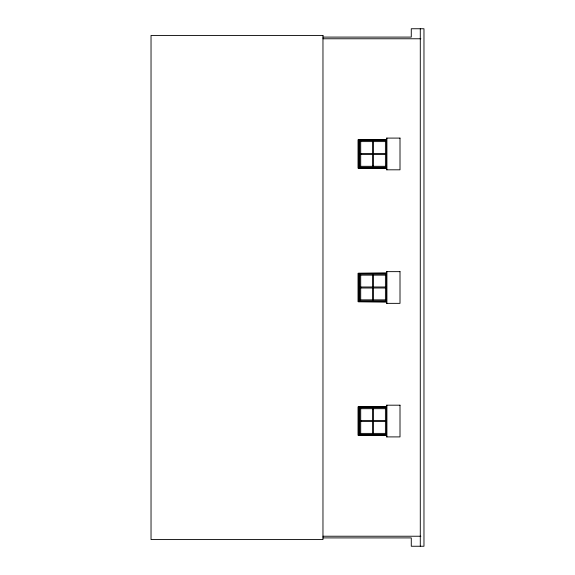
<?xml version="1.0" encoding="UTF-8"?>
<svg xmlns="http://www.w3.org/2000/svg" width="575" height="575" viewBox="0 0 575 575"><rect width="100%" height="100%" fill="white"/><g stroke="black" fill="none" stroke-linecap="round" stroke-linejoin="round"><path stroke-width="0.86" d="M360.705 166.304L359.698 167.303L386.407 167.303L386.407 140.595L359.698 140.595L360.705 141.601L360.705 166.304L385.408 166.304L386.407 167.303M360.705 141.601L385.408 141.601L386.407 140.595M360.705 299.855L359.698 300.854L386.407 300.854L386.407 274.146L359.698 274.146L360.705 275.145L360.705 299.855L385.408 299.855L386.407 300.854M360.705 275.145L385.408 275.145L386.407 274.146M360.705 433.399L359.698 434.405L386.407 434.405L386.407 407.697L359.698 407.697L360.705 408.696L360.705 433.399L385.408 433.399L386.407 434.405M385.408 433.399L385.408 408.696L386.407 407.697M322.97 37.095L411.276 37.095L411.276 28.75L423.969 28.75L423.969 546.25L411.276 546.25L411.276 537.905L322.97 537.905M322.97 38.769L420.857 38.769M386.465 139.43L358.39 139.761M386.371 139.761L358.031 139.761L358.031 168.144L386.371 168.144M360.705 153.453L385.408 153.453M360.705 154.452L385.408 154.452M386.465 168.475L358.39 168.144M386.465 272.974L358.39 273.312M386.465 273.312L358.031 273.312L358.031 301.688L386.465 301.688M360.705 286.997L385.408 286.997M360.705 288.003L385.408 288.003M386.465 302.026L358.39 301.688M386.465 406.525L358.39 406.856M386.371 406.856L358.031 406.856L358.031 435.239L386.371 435.239M360.705 408.696L385.408 408.696M360.705 420.548L385.408 420.548M360.705 421.547L385.408 421.547M386.465 435.57L358.39 435.239M322.97 536.231L420.857 536.231M420.289 28.75L420.289 546.25M386.896 138.093L386.896 169.812M386.896 271.644L386.896 303.356M386.896 405.188L386.896 436.907M385.408 141.601L385.408 166.304M385.408 275.145L385.408 299.855M373.556 141.601L373.556 153.453M373.556 154.452L373.556 166.304M373.556 275.145L373.556 286.997M373.556 288.003L373.556 299.855M373.556 408.696L373.556 420.548M373.556 421.547L373.556 433.399M372.557 141.601L372.557 153.453M372.557 154.452L372.557 166.304M372.557 275.145L372.557 286.997M372.557 288.003L372.557 299.855M372.557 408.696L372.557 420.548M372.557 421.547L372.557 433.399M359.698 139.761L359.698 168.144M359.698 273.312L359.698 301.688M359.698 406.856L359.698 435.239M358.865 139.761L358.865 168.144M358.865 273.312L358.865 301.688M358.865 406.856L358.865 435.239M322.97 35.427L151.031 35.427L151.031 539.573L322.97 539.573L322.97 35.427M400.006 138.093L386.587 138.093L386.587 169.812L400.006 169.812L400.006 138.093M400.006 271.644L386.587 271.644L386.587 303.356L400.006 303.356L400.006 271.644M400.006 405.188L386.587 405.188L386.587 436.907L400.006 436.907L400.006 405.188"/></g></svg>
